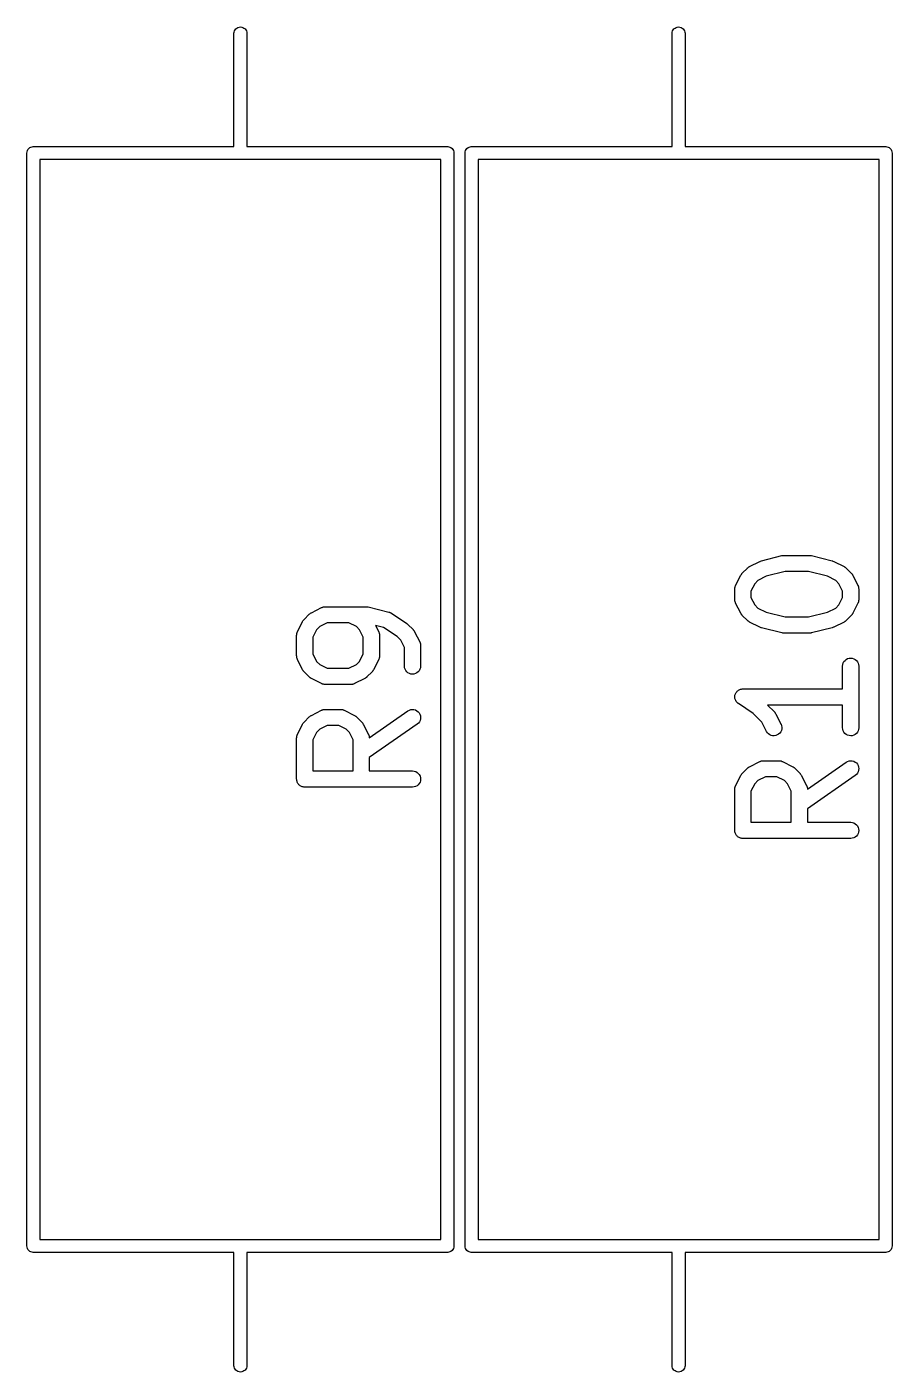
# Model space of a CAD drawing. Extents: x 86.5 to 150.2, y -83.2 to -30.6.
# Drawn here: x 124.77 to 132.79, y -79.9 to -67.42 of the extents above; entities that cross this region are included whole.
import ezdxf

# ---------------------------------------------------------------- set-up
doc = ezdxf.new("R2010")
doc.units = 0
doc.header["$MEASUREMENT"] = 0
doc.layers.add('BLACK', color=7, linetype='CONTINUOUS')

msp = doc.modelspace()

# ---------------------------------------------------------------- linework, layer by layer
at = {"layer": 'BLACK', "linetype": 'CONTINUOUS'}
for p, q in [((126.686, -67.4771), (126.687, -67.4682)), ((126.686, -68.53), (126.686, -67.4771)), ((126.687, -67.4682), (126.69, -67.4569)), ((126.69, -67.4569), (126.696, -67.4465)), ((126.696, -67.4465), (126.703, -67.4374)), ((126.703, -67.4374), (126.713, -67.4299)), ((126.713, -67.4299), (126.723, -67.4243)), ((126.723, -67.4243), (126.734, -67.4209)), ((126.734, -67.4209), (126.746, -67.4197)), ((126.746, -67.4197), (126.758, -67.4209)), ((126.758, -67.4209), (126.769, -67.4243)), ((126.769, -67.4243), (126.779, -67.4299)), ((126.779, -67.4299), (126.789, -67.4374)), ((126.789, -67.4374), (126.796, -67.4465)), ((126.796, -67.4465), (126.802, -67.4569)), ((126.802, -67.4569), (126.805, -67.4682)), ((126.805, -67.4682), (126.806, -67.4771)), ((126.806, -67.4771), (126.806, -68.53)), ((130.75, -67.4771), (130.751, -67.4682)), ((130.75, -68.53), (130.75, -67.4771)), ((130.751, -67.4682), (130.754, -67.4569)), ((130.754, -67.4569), (130.76, -67.4465)), ((130.76, -67.4465), (130.767, -67.4374)), ((130.767, -67.4374), (130.777, -67.4299)), ((130.777, -67.4299), (130.787, -67.4243)), ((130.787, -67.4243), (130.798, -67.4209)), ((130.798, -67.4209), (130.81, -67.4197)), ((130.81, -67.4197), (130.822, -67.4209)), ((130.822, -67.4209), (130.833, -67.4243)), ((130.833, -67.4243), (130.843, -67.4299)), ((130.843, -67.4299), (130.853, -67.4374)), ((130.853, -67.4374), (130.86, -67.4465)), ((130.86, -67.4465), (130.866, -67.4569)), ((130.866, -67.4569), (130.869, -67.4682)), ((130.869, -67.4682), (130.87, -67.4771)), ((130.87, -67.4771), (130.87, -68.53)), ((124.766, -68.59), (124.767, -68.5782)), ((124.766, -68.5929), (124.766, -68.59)), ((124.766, -78.727), (124.766, -68.5929)), ((124.767, -68.5782), (124.77, -68.5669)), ((124.77, -68.5669), (124.776, -68.5565)), ((124.776, -68.5565), (124.783, -68.5474)), ((124.783, -68.5474), (124.793, -68.5399)), ((124.793, -68.5399), (124.803, -68.5343)), ((124.803, -68.5343), (124.814, -68.5309)), ((124.814, -68.5309), (124.823, -68.53)), ((124.823, -68.53), (124.826, -68.5297)), ((124.826, -68.5297), (124.829, -68.53)), ((124.829, -68.53), (126.686, -68.53)), ((126.806, -68.53), (128.663, -68.53)), ((128.663, -68.53), (128.666, -68.5297)), ((128.666, -68.5297), (128.669, -68.53)), ((128.669, -68.53), (128.678, -68.5309)), ((128.678, -68.5309), (128.689, -68.5343)), ((128.689, -68.5343), (128.699, -68.5399)), ((128.699, -68.5399), (128.709, -68.5474)), ((128.709, -68.5474), (128.716, -68.5565)), ((128.716, -68.5565), (128.722, -68.5669)), ((128.722, -68.5669), (128.725, -68.5782)), ((128.725, -68.5782), (128.726, -68.59)), ((128.726, -68.59), (128.726, -68.5929)), ((128.726, -68.5929), (128.726, -78.7271)), ((128.83, -68.59), (128.831, -68.5782)), ((128.83, -68.5929), (128.83, -68.59)), ((128.83, -78.727), (128.83, -68.5929)), ((128.831, -68.5782), (128.834, -68.5669)), ((128.834, -68.5669), (128.84, -68.5565)), ((128.84, -68.5565), (128.847, -68.5474)), ((128.847, -68.5474), (128.857, -68.5399)), ((128.857, -68.5399), (128.867, -68.5343)), ((128.867, -68.5343), (128.878, -68.5309)), ((128.878, -68.5309), (128.887, -68.53)), ((128.887, -68.53), (128.89, -68.5297)), ((128.89, -68.5297), (128.893, -68.53)), ((128.893, -68.53), (130.75, -68.53)), ((130.87, -68.53), (132.727, -68.53)), ((132.727, -68.53), (132.73, -68.5297)), ((132.73, -68.5297), (132.733, -68.53)), ((132.733, -68.53), (132.742, -68.5309)), ((132.742, -68.5309), (132.753, -68.5343)), ((132.753, -68.5343), (132.763, -68.5399)), ((132.763, -68.5399), (132.773, -68.5474)), ((132.773, -68.5474), (132.78, -68.5565)), ((132.78, -68.5565), (132.786, -68.5669)), ((132.786, -68.5669), (132.789, -68.5782)), ((132.789, -68.5782), (132.79, -68.59)), ((132.79, -68.59), (132.79, -68.5929)), ((132.79, -68.5929), (132.79, -78.7271)), ((126.743, -68.65), (124.886, -68.65)), ((124.886, -68.65), (124.886, -78.67)), ((126.746, -68.6503), (126.743, -68.65)), ((126.749, -68.65), (126.746, -68.6503)), ((128.606, -68.65), (126.749, -68.65)), ((128.606, -78.67), (128.606, -68.65)), ((130.807, -68.65), (128.95, -68.65)), ((128.95, -68.65), (128.95, -78.67)), ((130.81, -68.6503), (130.807, -68.65)), ((130.813, -68.65), (130.81, -68.6503)), ((132.67, -68.65), (130.813, -68.65)), ((132.67, -78.67), (132.67, -68.65)), ((131.468, -72.4263), (131.563, -72.3786)), ((131.563, -72.3786), (131.564, -72.3782)), ((131.564, -72.3782), (131.565, -72.3781)), ((131.565, -72.3779), (131.571, -72.3755)), ((131.565, -72.3781), (131.565, -72.3779)), ((131.571, -72.3755), (131.578, -72.3731)), ((131.578, -72.3731), (131.579, -72.373)), ((131.578, -72.3731), (131.578, -72.3731)), ((131.579, -72.373), (131.769, -72.3253)), ((131.769, -72.3253), (131.77, -72.3251)), ((131.77, -72.3251), (131.771, -72.3249)), ((131.771, -72.3249), (131.773, -72.3245)), ((131.773, -72.3245), (131.779, -72.3239)), ((131.779, -72.3239), (131.785, -72.3231)), ((131.785, -72.3231), (131.786, -72.3232)), ((131.786, -72.3232), (131.787, -72.3231)), ((131.787, -72.3231), (132.025, -72.3231)), ((132.025, -72.3231), (132.026, -72.3231)), ((132.026, -72.3231), (132.028, -72.3233)), ((132.028, -72.3233), (132.029, -72.3232)), ((132.029, -72.3232), (132.035, -72.3241)), ((132.035, -72.3241), (132.041, -72.3247)), ((132.041, -72.3247), (132.042, -72.3251)), ((132.042, -72.3251), (132.044, -72.3253)), ((132.044, -72.3253), (132.234, -72.373)), ((132.234, -72.373), (132.235, -72.3732)), ((132.235, -72.3732), (132.235, -72.3733)), ((132.235, -72.3733), (132.236, -72.3734)), ((132.236, -72.3734), (132.242, -72.3759)), ((132.242, -72.3759), (132.249, -72.3783)), ((132.249, -72.3783), (132.249, -72.3785)), ((132.249, -72.3785), (132.249, -72.3786)), ((132.249, -72.3786), (132.345, -72.4263)), ((131.339, -72.6026), (131.387, -72.5074)), ((131.387, -72.5065), (131.39, -72.5029)), ((131.387, -72.5074), (131.387, -72.5065)), ((131.39, -72.5029), (131.392, -72.4992)), ((131.392, -72.4992), (131.394, -72.4968)), ((131.394, -72.4968), (131.395, -72.4942)), ((131.395, -72.4942), (131.398, -72.4912)), ((131.398, -72.4912), (131.401, -72.4879)), ((131.401, -72.4879), (131.449, -72.4403)), ((131.449, -72.4396), (131.453, -72.4369)), ((131.449, -72.4403), (131.449, -72.4396)), ((131.453, -72.4369), (131.456, -72.434)), ((131.456, -72.434), (131.458, -72.4324)), ((131.458, -72.4324), (131.461, -72.4304)), ((131.461, -72.4304), (131.465, -72.4285)), ((131.465, -72.4285), (131.468, -72.4263)), ((131.797, -72.4731), (131.623, -72.5165)), ((132.016, -72.4731), (131.797, -72.4731)), ((132.19, -72.5165), (132.016, -72.4731)), ((132.345, -72.4263), (132.346, -72.4267)), ((132.346, -72.4267), (132.349, -72.429)), ((132.349, -72.429), (132.353, -72.431)), ((132.353, -72.431), (132.355, -72.433)), ((132.355, -72.433), (132.358, -72.4347)), ((132.358, -72.4347), (132.361, -72.4376)), ((132.361, -72.4376), (132.364, -72.4403)), ((132.364, -72.4403), (132.412, -72.4879)), ((132.412, -72.4879), (132.413, -72.4887)), ((132.413, -72.4887), (132.415, -72.492)), ((132.415, -72.492), (132.418, -72.495)), ((132.418, -72.495), (132.42, -72.4977)), ((132.42, -72.4977), (132.422, -72.5001)), ((132.422, -72.5001), (132.424, -72.5038)), ((132.424, -72.5038), (132.426, -72.5074)), ((132.426, -72.5074), (132.473, -72.6026)), ((131.331, -72.6351), (131.332, -72.6329)), ((131.331, -72.6362), (131.331, -72.6351)), ((131.331, -72.7314), (131.331, -72.6362)), ((131.332, -72.6257), (131.333, -72.6206)), ((131.332, -72.6307), (131.332, -72.6257)), ((131.332, -72.6329), (131.332, -72.6307)), ((131.333, -72.6206), (131.334, -72.6185)), ((131.334, -72.6163), (131.336, -72.6115)), ((131.334, -72.6185), (131.334, -72.6163)), ((131.336, -72.6115), (131.337, -72.6066)), ((131.337, -72.6066), (131.339, -72.6047)), ((131.339, -72.6047), (131.339, -72.6026)), ((131.516, -72.5854), (131.481, -72.6539)), ((131.546, -72.555), (131.516, -72.5854)), ((131.623, -72.5165), (131.546, -72.555)), ((132.267, -72.555), (132.19, -72.5165)), ((132.297, -72.5854), (132.267, -72.555)), ((132.331, -72.6539), (132.297, -72.5854)), ((132.473, -72.6026), (132.474, -72.6036)), ((132.474, -72.6036), (132.475, -72.6057)), ((132.475, -72.6057), (132.476, -72.6076)), ((132.476, -72.6076), (132.477, -72.6125)), ((132.477, -72.6125), (132.479, -72.6173)), ((132.479, -72.6173), (132.479, -72.6195)), ((132.479, -72.6195), (132.48, -72.6216)), ((132.48, -72.6216), (132.48, -72.6267)), ((132.48, -72.6267), (132.481, -72.6318)), ((132.481, -72.6318), (132.481, -72.634)), ((132.481, -72.634), (132.481, -72.6362)), ((132.481, -72.6362), (132.481, -72.7314)), ((131.332, -72.7336), (131.331, -72.7314)), ((131.332, -72.7358), (131.332, -72.7336)), ((131.332, -72.7409), (131.332, -72.7358)), ((131.333, -72.746), (131.332, -72.7409)), ((131.333, -72.7481), (131.333, -72.746)), ((131.334, -72.7503), (131.333, -72.7481)), ((131.336, -72.7551), (131.334, -72.7503)), ((131.337, -72.76), (131.336, -72.7551)), ((131.338, -72.762), (131.337, -72.76)), ((131.481, -72.6539), (131.481, -72.7137)), ((131.481, -72.7137), (131.516, -72.7822)), ((132.297, -72.7822), (132.331, -72.7137)), ((132.331, -72.7137), (132.331, -72.6539)), ((132.475, -72.761), (132.474, -72.7629)), ((132.477, -72.7561), (132.475, -72.761)), ((132.479, -72.7513), (132.477, -72.7561)), ((132.48, -72.747), (132.479, -72.7491)), ((132.479, -72.7491), (132.479, -72.7513)), ((132.481, -72.7369), (132.48, -72.7419)), ((132.48, -72.7419), (132.48, -72.747)), ((132.481, -72.7314), (132.481, -72.7325)), ((132.481, -72.7325), (132.481, -72.7347)), ((132.481, -72.7347), (132.481, -72.7369)), ((127.337, -72.9165), (127.385, -72.8689)), ((127.385, -72.8681), (127.389, -72.8655)), ((127.385, -72.8689), (127.385, -72.8681)), ((127.389, -72.8655), (127.392, -72.8626)), ((127.392, -72.8626), (127.394, -72.861)), ((127.394, -72.861), (127.397, -72.859)), ((127.397, -72.859), (127.401, -72.8571)), ((127.401, -72.8571), (127.404, -72.8548)), ((127.404, -72.8548), (127.499, -72.8072)), ((127.499, -72.8072), (127.5, -72.8067)), ((127.5, -72.8067), (127.502, -72.806)), ((127.502, -72.806), (127.504, -72.8049)), ((127.504, -72.8049), (127.509, -72.8035)), ((127.509, -72.8035), (127.514, -72.8017)), ((127.514, -72.8017), (127.516, -72.8014)), ((127.516, -72.8014), (127.518, -72.8007)), ((127.518, -72.8007), (127.523, -72.8002)), ((127.523, -72.8002), (127.528, -72.7994)), ((127.528, -72.7994), (127.531, -72.7995)), ((127.531, -72.7995), (127.533, -72.7993)), ((127.533, -72.7993), (127.914, -72.7993)), ((127.914, -72.7993), (127.915, -72.7993)), ((127.915, -72.7993), (127.916, -72.7994)), ((127.916, -72.7994), (127.918, -72.7994)), ((127.918, -72.7994), (127.923, -72.8003)), ((127.923, -72.8003), (127.929, -72.8009)), ((127.929, -72.8009), (127.931, -72.8013)), ((127.931, -72.8013), (127.932, -72.8015)), ((127.932, -72.8015), (128.122, -72.8491)), ((128.122, -72.8491), (128.123, -72.8494)), ((128.123, -72.8494), (128.128, -72.8512)), ((128.128, -72.8512), (128.133, -72.8526)), ((128.133, -72.8526), (128.135, -72.8537)), ((128.135, -72.8537), (128.137, -72.8545)), ((128.137, -72.8545), (128.141, -72.8571)), ((128.141, -72.8571), (128.146, -72.8595)), ((128.146, -72.8595), (128.289, -72.9547)), ((131.339, -72.764), (131.338, -72.762)), ((131.339, -72.765), (131.339, -72.764)), ((131.387, -72.8602), (131.339, -72.765)), ((131.389, -72.8638), (131.387, -72.8602)), ((131.391, -72.8675), (131.389, -72.8638)), ((131.393, -72.87), (131.391, -72.8675)), ((131.395, -72.8726), (131.393, -72.87)), ((131.398, -72.8757), (131.395, -72.8726)), ((131.4, -72.879), (131.398, -72.8757)), ((131.401, -72.8797), (131.4, -72.879)), ((131.449, -72.9273), (131.401, -72.8797)), ((131.516, -72.7822), (131.546, -72.8126)), ((131.546, -72.8126), (131.623, -72.8511)), ((131.623, -72.8511), (131.797, -72.8945)), ((132.016, -72.8945), (132.19, -72.8511)), ((132.19, -72.8511), (132.267, -72.8126)), ((132.267, -72.8126), (132.297, -72.7822)), ((132.412, -72.8797), (132.364, -72.9273)), ((132.414, -72.8764), (132.412, -72.8797)), ((132.417, -72.8734), (132.414, -72.8764)), ((132.419, -72.8708), (132.417, -72.8734)), ((132.421, -72.8684), (132.419, -72.8708)), ((132.423, -72.8647), (132.421, -72.8684)), ((132.425, -72.8611), (132.423, -72.8647)), ((132.426, -72.8602), (132.425, -72.8611)), ((132.473, -72.765), (132.426, -72.8602)), ((132.474, -72.7629), (132.473, -72.765)), ((127.275, -73.0312), (127.323, -72.936)), ((127.323, -72.935), (127.326, -72.9315)), ((127.323, -72.936), (127.323, -72.935)), ((127.326, -72.9315), (127.328, -72.9278)), ((127.328, -72.9278), (127.33, -72.9254)), ((127.33, -72.9254), (127.331, -72.9228)), ((127.331, -72.9228), (127.334, -72.9197)), ((127.334, -72.9197), (127.337, -72.9165)), ((127.482, -72.9835), (127.452, -73.0139)), ((127.551, -72.9493), (127.482, -72.9835)), ((127.753, -72.9493), (127.551, -72.9493)), ((127.822, -72.9835), (127.753, -72.9493)), ((127.852, -73.0139), (127.822, -72.9835)), ((128.073, -72.9915), (127.999, -72.973)), ((127.999, -72.973), (128.029, -73.0312)), ((128.199, -73.0754), (128.073, -72.9915)), ((128.289, -72.9547), (128.289, -72.9548)), ((128.289, -72.9548), (128.289, -72.9548)), ((128.289, -72.9548), (128.289, -72.9548)), ((128.289, -72.9548), (128.29, -72.9553)), ((128.29, -72.9553), (128.295, -72.9597)), ((128.295, -72.9597), (128.3, -72.9641)), ((128.3, -72.9641), (128.348, -73.0117)), ((131.452, -72.93), (131.449, -72.9273)), ((131.455, -72.9329), (131.452, -72.93)), ((131.457, -72.9346), (131.455, -72.9329)), ((131.46, -72.9366), (131.457, -72.9346)), ((131.464, -72.9386), (131.46, -72.9366)), ((131.467, -72.9409), (131.464, -72.9386)), ((131.468, -72.9414), (131.467, -72.9409)), ((131.563, -72.989), (131.468, -72.9414)), ((131.564, -72.9891), (131.563, -72.989)), ((131.564, -72.9893), (131.564, -72.9891)), ((131.57, -72.9917), (131.564, -72.9893)), ((131.577, -72.9942), (131.57, -72.9917)), ((131.577, -72.9943), (131.577, -72.9942)), ((131.578, -72.9944), (131.577, -72.9943)), ((131.579, -72.9947), (131.578, -72.9944)), ((131.769, -73.0423), (131.579, -72.9947)), ((131.797, -72.8945), (132.016, -72.8945)), ((132.234, -72.9947), (132.044, -73.0423)), ((132.235, -72.9945), (132.234, -72.9945)), ((132.234, -72.9945), (132.234, -72.9947)), ((132.241, -72.9921), (132.235, -72.9945)), ((132.248, -72.9897), (132.241, -72.9921)), ((132.249, -72.9894), (132.248, -72.9896)), ((132.248, -72.9896), (132.248, -72.9897)), ((132.345, -72.9414), (132.249, -72.989)), ((132.249, -72.989), (132.249, -72.9894)), ((132.348, -72.9391), (132.345, -72.9414)), ((132.352, -72.9372), (132.348, -72.9391)), ((132.354, -72.9352), (132.352, -72.9372)), ((132.357, -72.9336), (132.354, -72.9352)), ((132.36, -72.9307), (132.357, -72.9336)), ((132.363, -72.9281), (132.36, -72.9307)), ((132.364, -72.9273), (132.363, -72.9281)), ((127.267, -73.0637), (127.268, -73.0615)), ((127.267, -73.0648), (127.267, -73.0637)), ((127.267, -73.2552), (127.267, -73.0648)), ((127.268, -73.0543), (127.269, -73.0492)), ((127.268, -73.0593), (127.268, -73.0543)), ((127.268, -73.0615), (127.268, -73.0593)), ((127.269, -73.0492), (127.27, -73.0471)), ((127.27, -73.0449), (127.272, -73.0401)), ((127.27, -73.0471), (127.27, -73.0449)), ((127.272, -73.0401), (127.273, -73.0352)), ((127.273, -73.0352), (127.275, -73.0333)), ((127.275, -73.0333), (127.275, -73.0312)), ((127.452, -73.0139), (127.417, -73.0825)), ((127.417, -73.0825), (127.417, -73.2375)), ((127.886, -73.0825), (127.852, -73.0139)), ((127.886, -73.2375), (127.886, -73.0825)), ((128.029, -73.0312), (128.029, -73.0322)), ((128.029, -73.0322), (128.03, -73.0342)), ((128.03, -73.0342), (128.031, -73.0362)), ((128.031, -73.0362), (128.032, -73.0411)), ((128.032, -73.0411), (128.034, -73.0459)), ((128.034, -73.0459), (128.034, -73.0481)), ((128.034, -73.0481), (128.035, -73.0502)), ((128.035, -73.0502), (128.036, -73.0553)), ((128.036, -73.0553), (128.036, -73.0604)), ((128.036, -73.0604), (128.036, -73.0626)), ((128.036, -73.0626), (128.036, -73.0648)), ((128.036, -73.0648), (128.036, -73.2552)), ((128.233, -73.1092), (128.199, -73.0754)), ((128.267, -73.1777), (128.233, -73.1092)), ((128.348, -73.0117), (128.349, -73.0125)), ((128.349, -73.0125), (128.351, -73.0158)), ((128.351, -73.0158), (128.354, -73.0188)), ((128.354, -73.0188), (128.356, -73.0215)), ((128.356, -73.0215), (128.358, -73.0239)), ((128.358, -73.0239), (128.36, -73.0277)), ((128.36, -73.0277), (128.362, -73.0312)), ((128.362, -73.0312), (128.409, -73.1265)), ((128.409, -73.1265), (128.41, -73.1274)), ((128.41, -73.1274), (128.411, -73.1295)), ((128.411, -73.1295), (128.412, -73.1314)), ((128.412, -73.1314), (128.413, -73.1363)), ((128.413, -73.1363), (128.415, -73.1411)), ((131.77, -73.0425), (131.769, -73.0423)), ((131.772, -73.0429), (131.77, -73.0425)), ((131.778, -73.0435), (131.772, -73.0429)), ((131.784, -73.0444), (131.778, -73.0435)), ((131.785, -73.0444), (131.784, -73.0444)), ((131.786, -73.0445), (131.785, -73.0444)), ((131.787, -73.0445), (131.786, -73.0445)), ((132.025, -73.0445), (131.787, -73.0445)), ((132.027, -73.0444), (132.025, -73.0445)), ((132.028, -73.0445), (132.027, -73.0444)), ((132.034, -73.0437), (132.028, -73.0445)), ((132.04, -73.0431), (132.034, -73.0437)), ((132.041, -73.0427), (132.04, -73.0431)), ((132.043, -73.0425), (132.041, -73.0427)), ((132.044, -73.0423), (132.043, -73.0425)), ((127.268, -73.2574), (127.267, -73.2552)), ((127.268, -73.2596), (127.268, -73.2574)), ((127.268, -73.2647), (127.268, -73.2596)), ((127.417, -73.2375), (127.452, -73.306)), ((127.852, -73.306), (127.886, -73.2375)), ((128.036, -73.2607), (128.035, -73.2657)), ((128.036, -73.2552), (128.036, -73.2563)), ((128.036, -73.2563), (128.036, -73.2585)), ((128.036, -73.2585), (128.036, -73.2607)), ((128.267, -73.3505), (128.267, -73.1777)), ((128.415, -73.1411), (128.415, -73.1433)), ((128.415, -73.1433), (128.416, -73.1454)), ((128.416, -73.1454), (128.416, -73.1505)), ((128.416, -73.1505), (128.417, -73.1556)), ((128.417, -73.1556), (128.417, -73.1578)), ((128.417, -73.1578), (128.417, -73.16)), ((128.417, -73.16), (128.417, -73.3505)), ((127.269, -73.2698), (127.268, -73.2647)), ((127.269, -73.2719), (127.269, -73.2698)), ((127.27, -73.2741), (127.269, -73.2719)), ((127.272, -73.2789), (127.27, -73.2741)), ((127.273, -73.2838), (127.272, -73.2789)), ((127.274, -73.2858), (127.273, -73.2838)), ((127.275, -73.2878), (127.274, -73.2858)), ((127.275, -73.2888), (127.275, -73.2878)), ((127.323, -73.384), (127.275, -73.2888)), ((127.325, -73.3876), (127.323, -73.384)), ((127.452, -73.306), (127.482, -73.3365)), ((127.482, -73.3365), (127.551, -73.3707)), ((127.551, -73.3707), (127.753, -73.3707)), ((127.753, -73.3707), (127.822, -73.3365)), ((127.822, -73.3365), (127.852, -73.306)), ((127.98, -73.385), (127.978, -73.3885)), ((127.981, -73.384), (127.98, -73.385)), ((128.029, -73.2888), (127.981, -73.384)), ((128.03, -73.2848), (128.029, -73.2867)), ((128.029, -73.2867), (128.029, -73.2888)), ((128.032, -73.2799), (128.03, -73.2848)), ((128.034, -73.2751), (128.032, -73.2799)), ((128.035, -73.2708), (128.034, -73.2729)), ((128.034, -73.2729), (128.034, -73.2751)), ((128.035, -73.2657), (128.035, -73.2708)), ((128.269, -73.365), (128.267, -73.3505)), ((128.273, -73.3791), (128.269, -73.365)), ((128.28, -73.392), (128.273, -73.3791)), ((128.411, -73.38), (128.404, -73.3928)), ((128.416, -73.3661), (128.411, -73.38)), ((128.417, -73.3515), (128.416, -73.3661)), ((128.417, -73.3505), (128.417, -73.3515)), ((132.331, -73.3494), (132.333, -73.3349)), ((132.331, -73.3505), (132.331, -73.3494)), ((132.331, -73.5612), (132.331, -73.3505)), ((132.333, -73.3349), (132.337, -73.3209)), ((132.337, -73.3209), (132.344, -73.3081)), ((132.344, -73.3081), (132.354, -73.2969)), ((132.354, -73.2969), (132.365, -73.2877)), ((132.365, -73.2877), (132.378, -73.2809)), ((132.378, -73.2809), (132.392, -73.2768)), ((132.392, -73.2768), (132.407, -73.2755)), ((132.407, -73.2755), (132.421, -73.277)), ((132.421, -73.277), (132.435, -73.2813)), ((132.435, -73.2813), (132.448, -73.2883)), ((132.448, -73.2883), (132.46, -73.2976)), ((132.46, -73.2976), (132.469, -73.309)), ((132.469, -73.309), (132.476, -73.3219)), ((132.476, -73.3219), (132.48, -73.3359)), ((132.48, -73.3359), (132.481, -73.3505)), ((132.481, -73.3505), (132.481, -73.9219)), ((127.327, -73.3913), (127.325, -73.3876)), ((127.329, -73.3938), (127.327, -73.3913)), ((127.331, -73.3964), (127.329, -73.3938)), ((127.334, -73.3995), (127.331, -73.3964)), ((127.336, -73.4028), (127.334, -73.3995)), ((127.337, -73.4035), (127.336, -73.4028)), ((127.385, -73.4511), (127.337, -73.4035)), ((127.388, -73.4538), (127.385, -73.4511)), ((127.391, -73.4567), (127.388, -73.4538)), ((127.393, -73.4584), (127.391, -73.4567)), ((127.396, -73.4604), (127.393, -73.4584)), ((127.4, -73.4624), (127.396, -73.4604)), ((127.403, -73.4647), (127.4, -73.4624)), ((127.404, -73.4652), (127.403, -73.4647)), ((127.499, -73.5128), (127.404, -73.4652)), ((127.9, -73.4652), (127.804, -73.5128)), ((127.903, -73.4629), (127.9, -73.4652)), ((127.907, -73.461), (127.903, -73.4629)), ((127.909, -73.459), (127.907, -73.461)), ((127.912, -73.4574), (127.909, -73.459)), ((127.915, -73.4545), (127.912, -73.4574)), ((127.918, -73.4519), (127.915, -73.4545)), ((127.919, -73.4511), (127.918, -73.4519)), ((127.967, -73.4035), (127.919, -73.4511)), ((127.97, -73.4003), (127.967, -73.4035)), ((127.972, -73.3972), (127.97, -73.4003)), ((127.974, -73.3946), (127.972, -73.3972)), ((127.976, -73.3922), (127.974, -73.3946)), ((127.978, -73.3885), (127.976, -73.3922)), ((128.289, -73.4033), (128.28, -73.392)), ((128.3, -73.4127), (128.289, -73.4033)), ((128.313, -73.4196), (128.3, -73.4127)), ((128.327, -73.4239), (128.313, -73.4196)), ((128.342, -73.4255), (128.327, -73.4239)), ((128.356, -73.4241), (128.342, -73.4255)), ((128.37, -73.42), (128.356, -73.4241)), ((128.383, -73.4132), (128.37, -73.42)), ((128.395, -73.4041), (128.383, -73.4132)), ((128.404, -73.3928), (128.395, -73.4041)), ((127.501, -73.5136), (127.499, -73.5128)), ((127.503, -73.5146), (127.501, -73.5136)), ((127.508, -73.5162), (127.503, -73.5146)), ((127.513, -73.518), (127.508, -73.5162)), ((127.515, -73.5184), (127.513, -73.518)), ((127.517, -73.5191), (127.515, -73.5184)), ((127.522, -73.5196), (127.517, -73.5191)), ((127.527, -73.5205), (127.522, -73.5196)), ((127.53, -73.5205), (127.527, -73.5205)), ((127.532, -73.5207), (127.53, -73.5205)), ((127.533, -73.5207), (127.532, -73.5207)), ((127.771, -73.5207), (127.533, -73.5207)), ((127.773, -73.5205), (127.771, -73.5207)), ((127.775, -73.5206), (127.773, -73.5205)), ((127.78, -73.5198), (127.775, -73.5206)), ((127.786, -73.5193), (127.78, -73.5198)), ((127.788, -73.5186), (127.786, -73.5193)), ((127.79, -73.5183), (127.788, -73.5186)), ((127.795, -73.5165), (127.79, -73.5183)), ((127.8, -73.5151), (127.795, -73.5165)), ((127.801, -73.514), (127.8, -73.5151)), ((127.804, -73.5133), (127.801, -73.514)), ((127.804, -73.5128), (127.804, -73.5133)), ((131.331, -73.6355), (131.332, -73.6284)), ((131.331, -73.6356), (131.331, -73.6355)), ((131.332, -73.6284), (131.333, -73.6211)), ((131.333, -73.621), (131.335, -73.6139)), ((131.333, -73.6211), (131.333, -73.621)), ((131.333, -73.6211), (131.333, -73.6211)), ((131.335, -73.6139), (131.337, -73.6071)), ((131.337, -73.607), (131.341, -73.6005)), ((131.337, -73.6071), (131.337, -73.607)), ((131.337, -73.6071), (131.337, -73.6071)), ((131.341, -73.6005), (131.344, -73.5943)), ((131.344, -73.5942), (131.349, -73.5886)), ((131.344, -73.5943), (131.344, -73.5942)), ((131.344, -73.5942), (131.344, -73.5942)), ((131.349, -73.5886), (131.354, -73.583)), ((131.354, -73.5829), (131.359, -73.5782)), ((131.354, -73.583), (131.354, -73.5829)), ((131.354, -73.5829), (131.354, -73.5829)), ((131.359, -73.5782), (131.365, -73.5737)), ((131.365, -73.5737), (131.372, -73.5702)), ((131.365, -73.5737), (131.365, -73.5737)), ((131.365, -73.5737), (131.365, -73.5737)), ((131.372, -73.5702), (131.378, -73.5668)), ((131.378, -73.5668), (131.385, -73.5648)), ((131.378, -73.5668), (131.378, -73.5668)), ((131.378, -73.5668), (131.378, -73.5668)), ((131.385, -73.5648), (131.392, -73.5626)), ((131.392, -73.5626), (131.399, -73.5619)), ((131.392, -73.5626), (131.392, -73.5626)), ((131.392, -73.5626), (131.392, -73.5626)), ((131.399, -73.5619), (131.406, -73.5612)), ((131.406, -73.5612), (132.331, -73.5612)), ((127.404, -73.8072), (127.499, -73.7596)), ((127.499, -73.7596), (127.5, -73.7591)), ((127.5, -73.7591), (127.502, -73.7584)), ((127.502, -73.7584), (127.504, -73.7573)), ((127.504, -73.7573), (127.509, -73.7558)), ((127.509, -73.7558), (127.514, -73.7541)), ((127.514, -73.7541), (127.516, -73.7537)), ((127.516, -73.7537), (127.518, -73.7531)), ((127.518, -73.7531), (127.523, -73.7526)), ((127.523, -73.7526), (127.528, -73.7518)), ((127.528, -73.7518), (127.531, -73.7519)), ((127.531, -73.7519), (127.533, -73.7517)), ((127.533, -73.7517), (127.676, -73.7517)), ((127.676, -73.7517), (127.677, -73.7517)), ((127.677, -73.7517), (127.679, -73.7519)), ((127.679, -73.7519), (127.681, -73.7519)), ((127.681, -73.7519), (127.686, -73.7527)), ((127.686, -73.7527), (127.691, -73.7533)), ((127.691, -73.7533), (127.693, -73.754)), ((127.693, -73.754), (127.696, -73.7543)), ((127.696, -73.7543), (127.7, -73.7562)), ((127.7, -73.7562), (127.705, -73.7577)), ((127.705, -73.7577), (127.707, -73.7588)), ((127.707, -73.7588), (127.709, -73.7596)), ((127.709, -73.7596), (127.804, -73.8072)), ((128.3, -73.7646), (128.313, -73.7576)), ((128.313, -73.7576), (128.327, -73.7532)), ((128.327, -73.7532), (128.342, -73.7517)), ((128.342, -73.7517), (128.356, -73.7529)), ((128.356, -73.7529), (128.37, -73.757)), ((128.37, -73.757), (128.383, -73.7638)), ((131.331, -73.6357), (131.331, -73.6356)), ((131.332, -73.6432), (131.331, -73.6357)), ((131.333, -73.6501), (131.332, -73.6432)), ((131.333, -73.6502), (131.333, -73.6501)), ((131.335, -73.6574), (131.333, -73.6502)), ((131.333, -73.6502), (131.333, -73.6502)), ((131.337, -73.6642), (131.335, -73.6574)), ((131.337, -73.6643), (131.337, -73.6642)), ((131.337, -73.6642), (131.337, -73.6642)), ((131.34, -73.6705), (131.337, -73.6643)), ((131.344, -73.6772), (131.34, -73.6705)), ((131.344, -73.6773), (131.344, -73.6772)), ((131.344, -73.6772), (131.344, -73.6772)), ((131.348, -73.6829), (131.344, -73.6773)), ((131.353, -73.6886), (131.348, -73.6829)), ((131.353, -73.6887), (131.353, -73.6886)), ((131.353, -73.6886), (131.353, -73.6886)), ((131.358, -73.6934), (131.353, -73.6887)), ((131.364, -73.698), (131.358, -73.6934)), ((131.364, -73.6981), (131.364, -73.698)), ((131.365, -73.6986), (131.364, -73.6981)), ((131.364, -73.6981), (131.364, -73.6981)), ((131.364, -73.6981), (131.364, -73.6981)), ((131.501, -73.7897), (131.365, -73.6986)), ((132.331, -73.7112), (131.635, -73.7112)), ((131.635, -73.7112), (131.698, -73.7736)), ((132.331, -73.9219), (132.331, -73.7112)), ((127.323, -73.8874), (127.326, -73.8839)), ((127.326, -73.8839), (127.328, -73.8802)), ((127.328, -73.8802), (127.33, -73.8778)), ((127.33, -73.8778), (127.331, -73.8751)), ((127.331, -73.8751), (127.334, -73.8721)), ((127.334, -73.8721), (127.337, -73.8689)), ((127.337, -73.8689), (127.385, -73.8213)), ((127.385, -73.8205), (127.389, -73.8179)), ((127.385, -73.8213), (127.385, -73.8205)), ((127.389, -73.8179), (127.392, -73.815)), ((127.392, -73.815), (127.394, -73.8133)), ((127.394, -73.8133), (127.397, -73.8114)), ((127.397, -73.8114), (127.401, -73.8094)), ((127.401, -73.8094), (127.404, -73.8072)), ((127.804, -73.8072), (127.805, -73.8077)), ((127.805, -73.8077), (127.809, -73.81)), ((127.809, -73.81), (127.813, -73.812)), ((127.813, -73.812), (127.815, -73.8139)), ((127.815, -73.8139), (127.818, -73.8156)), ((127.818, -73.8156), (127.821, -73.8186)), ((127.821, -73.8186), (127.824, -73.8213)), ((127.824, -73.8213), (127.872, -73.8689)), ((127.872, -73.8689), (127.872, -73.8696)), ((127.872, -73.8696), (127.875, -73.8729)), ((127.875, -73.8729), (127.878, -73.876)), ((127.878, -73.876), (127.88, -73.8786)), ((127.88, -73.8786), (127.881, -73.8811)), ((127.881, -73.8811), (127.883, -73.8848)), ((127.883, -73.8848), (127.886, -73.8884)), ((127.941, -74.016), (128.299, -73.7652)), ((128.299, -73.7652), (128.3, -73.7646)), ((128.383, -73.7638), (128.395, -73.7729)), ((128.397, -73.8786), (128.385, -73.8881)), ((128.395, -73.7729), (128.404, -73.7841)), ((128.406, -73.8671), (128.397, -73.8786)), ((128.404, -73.7841), (128.411, -73.7969)), ((128.412, -73.854), (128.406, -73.8671)), ((128.411, -73.7969), (128.416, -73.8108)), ((128.416, -73.84), (128.412, -73.854)), ((128.416, -73.8108), (128.417, -73.8254)), ((128.417, -73.8254), (128.416, -73.84)), ((131.583, -73.8711), (131.501, -73.7897)), ((131.625, -73.9554), (131.583, -73.8711)), ((131.698, -73.7736), (131.698, -73.7744)), ((131.698, -73.7744), (131.701, -73.7777)), ((131.701, -73.7777), (131.704, -73.7807)), ((131.704, -73.7807), (131.705, -73.7834)), ((131.705, -73.7834), (131.707, -73.7858)), ((131.707, -73.7858), (131.709, -73.7896)), ((131.709, -73.7896), (131.712, -73.7931)), ((131.712, -73.7931), (131.759, -73.8884)), ((127.268, -74.0066), (127.269, -74.0015)), ((127.268, -74.0117), (127.268, -74.0066)), ((127.269, -74.0015), (127.27, -73.9995)), ((127.27, -73.9973), (127.272, -73.9925)), ((127.27, -73.9995), (127.27, -73.9973)), ((127.272, -73.9925), (127.273, -73.9876)), ((127.273, -73.9876), (127.275, -73.9857)), ((127.275, -73.9836), (127.323, -73.8884)), ((127.275, -73.9857), (127.275, -73.9836)), ((127.323, -73.8884), (127.323, -73.8874)), ((127.452, -73.9663), (127.417, -74.0348)), ((127.482, -73.9359), (127.452, -73.9663)), ((127.551, -73.9017), (127.482, -73.9359)), ((127.658, -73.9017), (127.551, -73.9017)), ((127.727, -73.9359), (127.658, -73.9017)), ((127.757, -73.9663), (127.727, -73.9359)), ((127.791, -74.0348), (127.757, -73.9663)), ((127.886, -73.8884), (127.933, -73.9836)), ((127.933, -73.9836), (127.934, -73.9845)), ((127.934, -73.9845), (127.934, -73.9866)), ((127.934, -73.9866), (127.936, -73.9886)), ((127.936, -73.9886), (127.937, -73.9935)), ((127.937, -73.9935), (127.939, -73.9983)), ((127.939, -73.9983), (127.939, -74.0005)), ((127.939, -74.0005), (127.94, -74.0026)), ((127.94, -74.0026), (127.94, -74.0077)), ((127.94, -74.0077), (127.941, -74.0127)), ((128.385, -73.8881), (127.941, -74.199)), ((131.633, -73.9678), (131.625, -73.9554)), ((131.643, -73.9785), (131.633, -73.9678)), ((131.655, -73.987), (131.643, -73.9785)), ((131.668, -73.993), (131.655, -73.987)), ((131.682, -73.9963), (131.668, -73.993)), ((131.697, -73.9967), (131.682, -73.9963)), ((131.711, -73.9944), (131.697, -73.9967)), ((131.725, -73.9892), (131.711, -73.9944)), ((131.738, -73.9815), (131.725, -73.9892)), ((131.748, -73.9715), (131.738, -73.9815)), ((131.757, -73.9597), (131.748, -73.9715)), ((131.763, -73.9464), (131.757, -73.9597)), ((131.759, -73.8884), (131.76, -73.8893)), ((131.76, -73.8893), (131.765, -73.903)), ((131.766, -73.9321), (131.763, -73.9464)), ((131.765, -73.903), (131.767, -73.9175)), ((131.767, -73.9175), (131.766, -73.9321)), ((132.333, -73.9365), (132.331, -73.9219)), ((132.337, -73.9505), (132.333, -73.9365)), ((132.344, -73.9634), (132.337, -73.9505)), ((132.353, -73.9748), (132.344, -73.9634)), ((132.364, -73.9841), (132.353, -73.9748)), ((132.377, -73.991), (132.364, -73.9841)), ((132.391, -73.9954), (132.377, -73.991)), ((132.406, -73.9969), (132.391, -73.9954)), ((132.42, -73.9956), (132.406, -73.9969)), ((132.434, -73.9914), (132.42, -73.9956)), ((132.447, -73.9847), (132.434, -73.9914)), ((132.459, -73.9755), (132.447, -73.9847)), ((132.468, -73.9643), (132.459, -73.9755)), ((132.475, -73.9514), (132.468, -73.9643)), ((132.48, -73.9375), (132.475, -73.9514)), ((132.481, -73.923), (132.48, -73.9375)), ((132.481, -73.9219), (132.481, -73.923)), ((127.267, -74.0161), (127.268, -74.0139)), ((127.267, -74.0171), (127.267, -74.0161)), ((127.267, -74.3981), (127.267, -74.0171)), ((127.268, -74.0139), (127.268, -74.0117)), ((127.417, -74.0348), (127.417, -74.3231)), ((127.791, -74.3231), (127.791, -74.0348)), ((127.941, -74.0127), (127.941, -74.0149)), ((127.941, -74.0149), (127.941, -74.016)), ((127.941, -74.199), (127.941, -74.3231)), ((131.468, -74.2834), (131.563, -74.2358)), ((131.563, -74.2358), (131.564, -74.2353)), ((131.564, -74.2353), (131.566, -74.2346)), ((131.566, -74.2346), (131.568, -74.2335)), ((131.568, -74.2335), (131.573, -74.232)), ((131.573, -74.232), (131.578, -74.2303)), ((131.578, -74.2303), (131.58, -74.2299)), ((131.58, -74.2299), (131.582, -74.2293)), ((131.582, -74.2293), (131.587, -74.2288)), ((131.587, -74.2288), (131.592, -74.228)), ((131.592, -74.228), (131.595, -74.2281)), ((131.595, -74.2281), (131.597, -74.2279)), ((131.597, -74.2279), (131.74, -74.2279)), ((131.74, -74.2279), (131.741, -74.2279)), ((131.741, -74.2279), (131.743, -74.2281)), ((131.743, -74.2281), (131.745, -74.2281)), ((131.745, -74.2281), (131.75, -74.2289)), ((131.75, -74.2289), (131.755, -74.2295)), ((131.755, -74.2295), (131.757, -74.2302)), ((131.757, -74.2302), (131.76, -74.2305)), ((131.76, -74.2305), (131.764, -74.2324)), ((131.764, -74.2324), (131.769, -74.2339)), ((131.769, -74.2339), (131.771, -74.235)), ((131.771, -74.235), (131.773, -74.2358)), ((131.773, -74.2358), (131.868, -74.2834)), ((132.005, -74.4922), (132.363, -74.2414)), ((132.363, -74.2414), (132.364, -74.2408)), ((132.364, -74.2408), (132.377, -74.2338)), ((132.377, -74.2338), (132.391, -74.2294)), ((132.391, -74.2294), (132.406, -74.2279)), ((132.406, -74.2279), (132.42, -74.2291)), ((132.42, -74.2291), (132.434, -74.2332)), ((132.434, -74.2332), (132.447, -74.24)), ((132.447, -74.24), (132.459, -74.2491)), ((132.459, -74.2491), (132.468, -74.2603)), ((127.417, -74.3231), (127.791, -74.3231)), ((127.941, -74.3231), (128.342, -74.3231)), ((128.342, -74.3231), (128.343, -74.3231)), ((128.343, -74.3231), (128.358, -74.3247)), ((128.358, -74.3247), (128.372, -74.3292)), ((128.372, -74.3292), (128.385, -74.3362)), ((128.385, -74.3362), (128.396, -74.3456)), ((128.396, -74.3456), (128.405, -74.357)), ((128.405, -74.357), (128.412, -74.37)), ((128.412, -74.37), (128.416, -74.384)), ((128.416, -74.384), (128.417, -74.3986)), ((131.339, -74.4598), (131.387, -74.3646)), ((131.387, -74.3636), (131.39, -74.3601)), ((131.387, -74.3646), (131.387, -74.3636)), ((131.39, -74.3601), (131.392, -74.3564)), ((131.392, -74.3564), (131.394, -74.354)), ((131.394, -74.354), (131.395, -74.3513)), ((131.395, -74.3513), (131.398, -74.3483)), ((131.398, -74.3483), (131.401, -74.3451)), ((131.401, -74.3451), (131.449, -74.2974)), ((131.449, -74.2967), (131.453, -74.2941)), ((131.449, -74.2974), (131.449, -74.2967)), ((131.453, -74.2941), (131.456, -74.2912)), ((131.456, -74.2912), (131.458, -74.2895)), ((131.458, -74.2895), (131.461, -74.2876)), ((131.461, -74.2876), (131.465, -74.2856)), ((131.465, -74.2856), (131.468, -74.2834)), ((131.615, -74.3779), (131.546, -74.4121)), ((131.722, -74.3779), (131.615, -74.3779)), ((131.791, -74.4121), (131.722, -74.3779)), ((131.868, -74.2834), (131.869, -74.2839)), ((131.869, -74.2839), (131.873, -74.2862)), ((131.873, -74.2862), (131.877, -74.2882)), ((131.877, -74.2882), (131.879, -74.2901)), ((131.879, -74.2901), (131.882, -74.2918)), ((131.882, -74.2918), (131.885, -74.2948)), ((131.885, -74.2948), (131.888, -74.2974)), ((131.888, -74.2974), (131.936, -74.3451)), ((131.936, -74.3451), (131.936, -74.3458)), ((131.936, -74.3458), (131.939, -74.3491)), ((131.939, -74.3491), (131.942, -74.3522)), ((131.942, -74.3522), (131.944, -74.3548)), ((131.944, -74.3548), (131.945, -74.3572)), ((131.945, -74.3572), (131.947, -74.361)), ((131.947, -74.361), (131.95, -74.3646)), ((131.95, -74.3646), (131.997, -74.4598)), ((132.449, -74.3643), (132.005, -74.6752)), ((132.461, -74.3548), (132.449, -74.3643)), ((132.47, -74.3433), (132.461, -74.3548)), ((132.468, -74.2603), (132.475, -74.2731)), ((132.476, -74.3302), (132.47, -74.3433)), ((132.475, -74.2731), (132.48, -74.287)), ((132.48, -74.3161), (132.476, -74.3302)), ((132.48, -74.287), (132.481, -74.3016)), ((132.481, -74.3016), (132.48, -74.3161)), ((127.268, -74.4051), (127.267, -74.3981)), ((127.269, -74.4121), (127.268, -74.4051)), ((127.269, -74.4124), (127.269, -74.4121)), ((127.269, -74.4127), (127.269, -74.4124)), ((127.271, -74.4194), (127.269, -74.4127)), ((127.273, -74.4262), (127.271, -74.4194)), ((127.273, -74.4264), (127.273, -74.4262)), ((127.273, -74.4267), (127.273, -74.4264)), ((127.276, -74.4329), (127.273, -74.4267)), ((127.28, -74.4392), (127.276, -74.4329)), ((127.28, -74.4394), (127.28, -74.4392)), ((127.28, -74.4396), (127.28, -74.4394)), ((127.284, -74.4451), (127.28, -74.4396)), ((127.289, -74.4506), (127.284, -74.4451)), ((127.289, -74.4507), (127.289, -74.4506)), ((127.289, -74.4509), (127.289, -74.4507)), ((127.295, -74.4554), (127.289, -74.4509)), ((127.3, -74.46), (127.295, -74.4554)), ((127.3, -74.4601), (127.3, -74.46)), ((127.3, -74.4603), (127.3, -74.4601)), ((127.307, -74.4636), (127.3, -74.4603)), ((127.313, -74.467), (127.307, -74.4636)), ((127.313, -74.4671), (127.313, -74.467)), ((127.313, -74.4672), (127.313, -74.4671)), ((127.32, -74.4693), (127.313, -74.4672)), ((127.327, -74.4715), (127.32, -74.4693)), ((127.327, -74.4716), (127.327, -74.4715)), ((127.327, -74.4715), (127.327, -74.4715)), ((127.334, -74.4723), (127.327, -74.4716)), ((127.341, -74.4731), (127.334, -74.4723)), ((127.342, -74.4731), (127.341, -74.4731)), ((128.342, -74.4731), (127.342, -74.4731)), ((127.342, -74.4731), (127.342, -74.4731)), ((127.342, -74.4731), (127.342, -74.4731)), ((127.342, -74.4731), (127.342, -74.4731)), ((128.357, -74.4717), (128.342, -74.4731)), ((128.371, -74.4674), (128.357, -74.4717)), ((128.384, -74.4606), (128.371, -74.4674)), ((128.395, -74.4513), (128.384, -74.4606)), ((128.405, -74.44), (128.395, -74.4513)), ((128.412, -74.4272), (128.405, -74.44)), ((128.416, -74.4132), (128.412, -74.4272)), ((128.417, -74.3986), (128.416, -74.4132)), ((131.331, -74.4923), (131.332, -74.4901)), ((131.331, -74.4933), (131.331, -74.4923)), ((131.331, -74.8743), (131.331, -74.4933)), ((131.332, -74.4828), (131.333, -74.4777)), ((131.332, -74.4879), (131.332, -74.4828)), ((131.332, -74.4901), (131.332, -74.4879)), ((131.333, -74.4777), (131.334, -74.4756)), ((131.334, -74.4735), (131.336, -74.4687)), ((131.334, -74.4756), (131.334, -74.4735)), ((131.336, -74.4687), (131.337, -74.4638)), ((131.337, -74.4638), (131.339, -74.4619)), ((131.339, -74.4619), (131.339, -74.4598)), ((131.516, -74.4425), (131.481, -74.511)), ((131.546, -74.4121), (131.516, -74.4425)), ((131.821, -74.4425), (131.791, -74.4121)), ((131.855, -74.511), (131.821, -74.4425)), ((131.997, -74.4598), (131.998, -74.4607)), ((131.998, -74.4607), (131.998, -74.4628)), ((131.998, -74.4628), (132, -74.4648)), ((132, -74.4648), (132.001, -74.4697)), ((132.001, -74.4697), (132.003, -74.4745)), ((132.003, -74.4745), (132.003, -74.4766)), ((132.003, -74.4766), (132.004, -74.4788)), ((132.004, -74.4788), (132.004, -74.4839)), ((132.004, -74.4839), (132.005, -74.4889)), ((132.005, -74.4889), (132.005, -74.4911)), ((132.005, -74.4911), (132.005, -74.4922)), ((131.481, -74.511), (131.481, -74.7993)), ((131.855, -74.7993), (131.855, -74.511)), ((132.005, -74.6752), (132.005, -74.7993)), ((131.332, -74.8813), (131.331, -74.8743)), ((131.333, -74.8883), (131.332, -74.8813)), ((131.481, -74.7993), (131.855, -74.7993)), ((132.005, -74.7993), (132.406, -74.7993)), ((132.406, -74.7993), (132.407, -74.7993)), ((132.407, -74.7993), (132.422, -74.8009)), ((132.422, -74.8009), (132.436, -74.8053)), ((132.436, -74.8053), (132.449, -74.8124)), ((132.449, -74.8124), (132.46, -74.8218)), ((132.46, -74.8218), (132.469, -74.8332)), ((132.469, -74.8332), (132.476, -74.8462)), ((132.476, -74.8462), (132.48, -74.8602)), ((132.48, -74.8602), (132.481, -74.8748)), ((132.481, -74.8748), (132.48, -74.8894)), ((131.333, -74.8886), (131.333, -74.8883)), ((131.333, -74.8889), (131.333, -74.8886)), ((131.335, -74.8956), (131.333, -74.8889)), ((131.337, -74.9024), (131.335, -74.8956)), ((131.337, -74.9026), (131.337, -74.9024)), ((131.337, -74.9029), (131.337, -74.9026)), ((131.34, -74.9091), (131.337, -74.9029)), ((131.344, -74.9154), (131.34, -74.9091)), ((131.344, -74.9156), (131.344, -74.9154)), ((131.344, -74.9158), (131.344, -74.9156)), ((131.348, -74.9213), (131.344, -74.9158)), ((131.353, -74.9268), (131.348, -74.9213)), ((131.353, -74.9269), (131.353, -74.9268)), ((131.353, -74.9271), (131.353, -74.9269)), ((131.359, -74.9316), (131.353, -74.9271)), ((131.364, -74.9362), (131.359, -74.9316)), ((131.364, -74.9363), (131.364, -74.9362)), ((131.364, -74.9365), (131.364, -74.9363)), ((131.371, -74.9398), (131.364, -74.9365)), ((131.377, -74.9432), (131.371, -74.9398)), ((131.377, -74.9433), (131.377, -74.9432)), ((131.377, -74.9434), (131.377, -74.9433)), ((131.384, -74.9455), (131.377, -74.9434)), ((131.391, -74.9476), (131.384, -74.9455)), ((131.391, -74.9477), (131.391, -74.9476)), ((131.391, -74.9478), (131.391, -74.9477)), ((131.398, -74.9485), (131.391, -74.9478)), ((131.405, -74.9493), (131.398, -74.9485)), ((131.406, -74.9493), (131.405, -74.9493)), ((132.406, -74.9493), (131.406, -74.9493)), ((131.406, -74.9493), (131.406, -74.9493)), ((131.406, -74.9493), (131.406, -74.9493)), ((131.406, -74.9493), (131.406, -74.9493)), ((132.421, -74.9479), (132.406, -74.9493)), ((132.435, -74.9436), (132.421, -74.9479)), ((132.448, -74.9368), (132.435, -74.9436)), ((132.459, -74.9275), (132.448, -74.9368)), ((132.469, -74.9162), (132.459, -74.9275)), ((132.476, -74.9033), (132.469, -74.9162)), ((132.48, -74.8894), (132.476, -74.9033)), ((124.766, -78.73), (124.766, -78.727)), ((124.767, -78.7418), (124.766, -78.73)), ((124.77, -78.7531), (124.767, -78.7418)), ((124.886, -78.67), (126.743, -78.67)), ((126.743, -78.67), (126.746, -78.6697)), ((126.746, -78.6697), (126.749, -78.67)), ((126.749, -78.67), (128.606, -78.67)), ((128.725, -78.7418), (128.722, -78.7531)), ((128.726, -78.73), (128.725, -78.7418)), ((128.726, -78.7271), (128.726, -78.73)), ((128.83, -78.73), (128.83, -78.727)), ((128.831, -78.7418), (128.83, -78.73)), ((128.834, -78.7531), (128.831, -78.7418)), ((128.95, -78.67), (130.807, -78.67)), ((130.807, -78.67), (130.81, -78.6697)), ((130.81, -78.6697), (130.813, -78.67)), ((130.813, -78.67), (132.67, -78.67)), ((132.789, -78.7418), (132.786, -78.7531)), ((132.79, -78.73), (132.789, -78.7418)), ((132.79, -78.7271), (132.79, -78.73)), ((124.776, -78.7635), (124.77, -78.7531)), ((124.783, -78.7726), (124.776, -78.7635)), ((124.793, -78.7801), (124.783, -78.7726)), ((124.803, -78.7857), (124.793, -78.7801)), ((124.814, -78.7891), (124.803, -78.7857)), ((124.823, -78.79), (124.814, -78.7891)), ((124.826, -78.7903), (124.823, -78.79)), ((124.823, -78.79), (124.823, -78.79)), ((124.829, -78.79), (124.826, -78.7903)), ((126.686, -78.79), (124.829, -78.79)), ((126.686, -79.8429), (126.686, -78.79)), ((128.663, -78.79), (126.806, -78.79)), ((126.806, -78.79), (126.806, -79.8429)), ((128.666, -78.7903), (128.663, -78.79)), ((128.669, -78.79), (128.666, -78.7903)), ((128.678, -78.7891), (128.669, -78.79)), ((128.669, -78.79), (128.669, -78.79)), ((128.689, -78.7857), (128.678, -78.7891)), ((128.699, -78.7801), (128.689, -78.7857)), ((128.709, -78.7726), (128.699, -78.7801)), ((128.716, -78.7635), (128.709, -78.7726)), ((128.722, -78.7531), (128.716, -78.7635)), ((128.84, -78.7635), (128.834, -78.7531)), ((128.847, -78.7726), (128.84, -78.7635)), ((128.857, -78.7801), (128.847, -78.7726)), ((128.867, -78.7857), (128.857, -78.7801)), ((128.878, -78.7891), (128.867, -78.7857)), ((128.887, -78.79), (128.878, -78.7891)), ((128.89, -78.7903), (128.887, -78.79)), ((128.887, -78.79), (128.887, -78.79)), ((128.893, -78.79), (128.89, -78.7903)), ((130.75, -78.79), (128.893, -78.79)), ((130.75, -79.8429), (130.75, -78.79)), ((132.727, -78.79), (130.87, -78.79)), ((130.87, -78.79), (130.87, -79.8429)), ((132.73, -78.7903), (132.727, -78.79)), ((132.733, -78.79), (132.73, -78.7903)), ((132.742, -78.7891), (132.733, -78.79)), ((132.733, -78.79), (132.733, -78.79)), ((132.753, -78.7857), (132.742, -78.7891)), ((132.763, -78.7801), (132.753, -78.7857)), ((132.773, -78.7726), (132.763, -78.7801)), ((132.78, -78.7635), (132.773, -78.7726)), ((132.786, -78.7531), (132.78, -78.7635)), ((126.687, -79.8518), (126.686, -79.8429)), ((126.69, -79.8631), (126.687, -79.8518)), ((126.696, -79.8735), (126.69, -79.8631)), ((126.703, -79.8826), (126.696, -79.8735)), ((126.796, -79.8735), (126.789, -79.8826)), ((126.802, -79.8631), (126.796, -79.8735)), ((126.805, -79.8518), (126.802, -79.8631)), ((126.806, -79.8429), (126.805, -79.8518)), ((130.751, -79.8518), (130.75, -79.8429)), ((130.754, -79.8631), (130.751, -79.8518)), ((130.76, -79.8735), (130.754, -79.8631)), ((130.767, -79.8826), (130.76, -79.8735)), ((130.86, -79.8735), (130.853, -79.8826)), ((130.866, -79.8631), (130.86, -79.8735)), ((130.869, -79.8518), (130.866, -79.8631)), ((130.87, -79.8429), (130.869, -79.8518)), ((126.713, -79.8901), (126.703, -79.8826)), ((126.723, -79.8957), (126.713, -79.8901)), ((126.734, -79.8991), (126.723, -79.8957)), ((126.746, -79.9003), (126.734, -79.8991)), ((126.758, -79.8991), (126.746, -79.9003)), ((126.769, -79.8957), (126.758, -79.8991)), ((126.779, -79.8901), (126.769, -79.8957)), ((126.789, -79.8826), (126.779, -79.8901)), ((130.777, -79.8901), (130.767, -79.8826)), ((130.787, -79.8957), (130.777, -79.8901)), ((130.798, -79.8991), (130.787, -79.8957)), ((130.81, -79.9003), (130.798, -79.8991)), ((130.822, -79.8991), (130.81, -79.9003)), ((130.833, -79.8957), (130.822, -79.8991)), ((130.843, -79.8901), (130.833, -79.8957)), ((130.853, -79.8826), (130.843, -79.8901))]:
    msp.add_line(p, q, dxfattribs=at)

doc.saveas('drawing.dxf')
